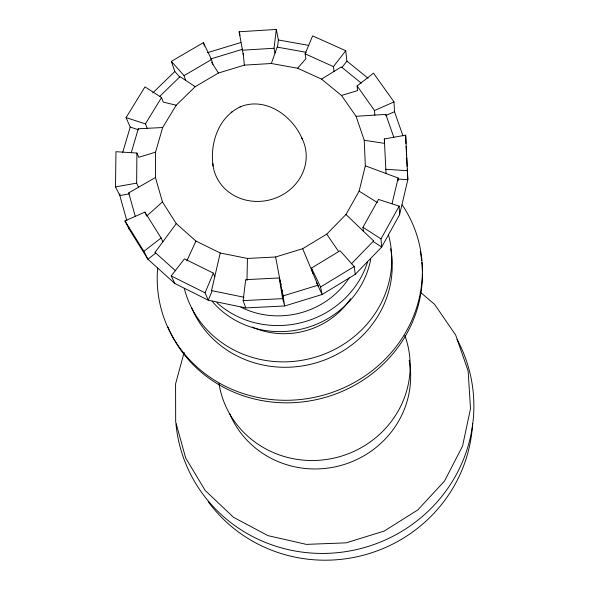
<?xml version="1.0" encoding="UTF-8"?>
<svg xmlns="http://www.w3.org/2000/svg" width="589" height="589" viewBox="0 0 589 589"><rect width="100%" height="100%" fill="white"/><g stroke="black" fill="none" stroke-linecap="round" stroke-linejoin="round"><path stroke-width="0.88" d="M155.444 177.525L155.548 152.161L162.66 127.526L176.207 105.225L195.224 86.671L218.445 73.029L244.376 65.136L271.345 63.502L297.636 68.243L321.542 79.11L341.48 95.462L356.073 116.298L364.238 140.278L365.327 165.811L359.121 191.153L345.971 214.506L326.711 234.172L302.68 248.691L275.608 256.988L247.446 258.446L220.242 252.998L195.946 241.078L176.251 223.614L162.461 201.909L155.444 177.525L128.697 192.89L135.308 216.457M138.548 187.228L136.641 183.135L136.898 153.052L115.959 151.69L115.503 186.904L119.839 195.548L126.841 220.72M119.862 193.707L119.839 195.548L129.175 193.884L128.697 192.89M246.982 280.467L247.446 258.446M277.478 47.473L278.391 39.986L276.322 29.45L239.141 31.762L243.345 55.057M386.038 173.512L384.322 138.96L405.674 135.146L407.831 179.682L399.6 214.683L381.694 247.034L355.255 274.334L322.124 294.5L284.708 305.978L245.79 307.914L243.124 300.611L245.694 279.665L279.238 277.956L281.152 284.752M275.011 53.12L274.018 48.261L276.322 29.45M162.888 241.762L161.114 237.978L144.85 212.121L124.949 220.919L129.19 229.158L147.898 259.219L174.845 283.523L208.256 300.206L211.907 291.467L211.547 290.605L220.242 252.998M392.075 203.654L398.157 178.018L365.327 165.811M184.136 352.399L175.574 383.94L175.677 421.857L185.682 458.014L205.222 490.512L233.524 517.311L267.899 535.622L306.376 544.383L346.148 542.837L384.256 531.042L417.866 509.897L444.533 481.029L462.549 446.109L470.501 408.685L468.145 370.996L455.665 335.038L434.579 304.351L420.053 291.982M131.34 152.426L138.282 128.77L162.66 127.526M122.755 152.301L130.206 127.077L126.068 117.616L144.982 86.885L161.526 97.538L163.241 102.103L176.207 105.225M271.345 63.502L277.139 47.098L306.295 52.311M245.79 307.914L208.256 300.206L205.068 292.821L213.321 273.105L184.453 258.836L171.193 275.947L174.845 283.523M297.636 68.243L305.905 58.664L305.109 53.827L312.619 35.877L345.75 50.728L346.892 61.072L342.003 67.389M186.838 260.861L195.946 241.078M345.971 214.506L373.617 240.93L373.706 241.873L381.694 247.034L381.002 238.898L399.165 206.135L378.506 199.435L362.949 227.273L363.391 231.16M147.25 128.314L145.424 123.889L161.526 97.538M124.949 220.919L143.885 251.348L147.898 259.219L155.511 253.299L155.062 252.386L176.251 223.614M334.044 71.402L333.426 66.616L345.75 50.728M351.419 263.798L373.617 240.93M240.673 106.719C218.629 116.644 209.699 143.282 213.093 165.988M231.168 112.639L232.427 111.395M152.735 92.915L174.83 71.49L171.347 61.374L203.411 42.622L211.517 59.533L212.909 64.319M159.656 96.456L180.043 76.644L195.224 86.671M162.461 201.909L146.713 216.053L144.85 212.121M143.885 251.348L161.114 237.978M341.48 95.462L357.575 90.596L357.103 85.913L373.514 73.176L394.004 101.912L394.505 111.704L402.972 135.875M321.542 79.11L341.318 66.91L361.256 83.123M316.587 282.934L322.124 294.5L320.563 286.998L354.18 266.559L340.081 250.737L311.485 268.069L312.634 273.348M185.623 80.325L184.055 75.635L211.517 59.533M374.862 115.098L374.501 110.541L394.004 101.912M394.505 111.704L385.891 115.51L385.817 114.391L356.073 116.298M155.548 152.161L138.79 157.315L136.898 153.052M283.213 296.804L282.97 295.95L317.92 285.231L318.104 286.107M207.299 52.715L240.872 42.511M210.56 59.003L242.742 49.211M239.973 106.933C265.278 96.324 292.468 115.68 302.164 138.798M115.503 186.904L136.641 183.135M242.153 50.22L274.018 48.261M243.124 300.611L282.602 298.638L284.708 305.978L282.646 293.344M385.751 169.286L407.514 170.707M398.208 179.049L407.831 179.682L407.286 169.102M364.238 140.278L384.624 143.355L384.322 138.96M278.391 39.986L308.827 45.405M211.547 290.605L243.92 297.224M126.068 117.616L145.424 123.889M130.206 127.077L138.746 129.852L138.282 128.77M305.109 53.827L333.426 66.616M171.193 275.947L205.068 292.821M359.121 191.153L377.328 202.542M362.949 227.273L381.002 238.898M346.892 61.072L368.103 78.271M155.062 252.386L175.522 270.778M171.347 61.374L184.055 75.635M174.83 71.49L179.881 77.166M357.103 85.913L374.501 110.541M326.711 234.172L338.609 251.474M211.525 62.154L218.445 73.029M311.485 268.069L320.563 286.998M302.68 248.691L317.92 285.231M213.321 273.105L214.764 276.697M385.817 114.391L393.85 137.465M203.411 42.622L204.427 46.075M128.49 226.625L129.19 229.158M239.141 31.762L240.003 35.259M275.608 256.988L282.97 295.95M282.079 289.884L282.367 291.614M279.238 277.956L282.602 298.638M354.18 266.559L355.255 274.334M243.169 53.385L244.376 65.136M406.108 146.3L406.557 155.047M406.697 157.675L407.146 166.459M399.165 206.135L399.6 214.683M398.157 178.018L398.289 180.639M405.674 135.146L405.983 143.694M350.543 298.733A76.68 71.843 -14.6 0 1 252.247 327.094M370.695 259.315A89.734 83.8 -14.6 0 1 304.13 328.434A89.734 83.8 -14.6 0 1 212.069 301.215M367.514 262.149A90.846 84.698 -14.6 0 1 216.929 302.672M402.199 204.913A133.085 125.03 -14.6 0 1 321.057 395.793A133.085 125.03 -14.6 0 1 157.675 268.105M420.251 251.606A132.289 124.375 -14.6 0 1 421.643 260.537M421.842 262.355A132.289 124.375 -14.6 0 1 422.409 271.492M422.431 273.325A132.289 124.375 -14.6 0 1 315.623 399.791A132.289 124.375 -14.6 0 1 167.983 327.109M390.61 248.786A104.305 97.877 -14.6 0 1 316.617 362.691A104.305 97.877 -14.6 0 1 191.661 307.892M388.549 235.121A105.541 98.893 -14.6 0 1 311.559 358.237A105.541 98.893 -14.6 0 1 184.291 288.33M404.849 335.524A96.39 92.517 -14.6 0 1 337.07 457.358A96.39 92.517 -14.6 0 1 218.953 383.358M349.314 277.669A80.848 75.377 -14.6 0 1 240.849 307.134M409.141 360.269A94.13 90.559 -14.6 0 1 342.798 464.912A94.13 90.559 -14.6 0 1 229.629 413.633M472.562 423.69A145.785 141.493 -14.6 0 1 367.536 554.065A145.785 141.493 -14.6 0 1 208.204 501.666M457.057 339.36A149.569 144.828 -14.6 0 1 366.697 546.886A149.569 144.828 -14.6 0 1 175.964 423.977M301.369 137.266A47.039 43.019 -14.6 0 1 271.882 199.332A47.039 43.019 -14.6 0 1 212.791 163.418"/></g></svg>
